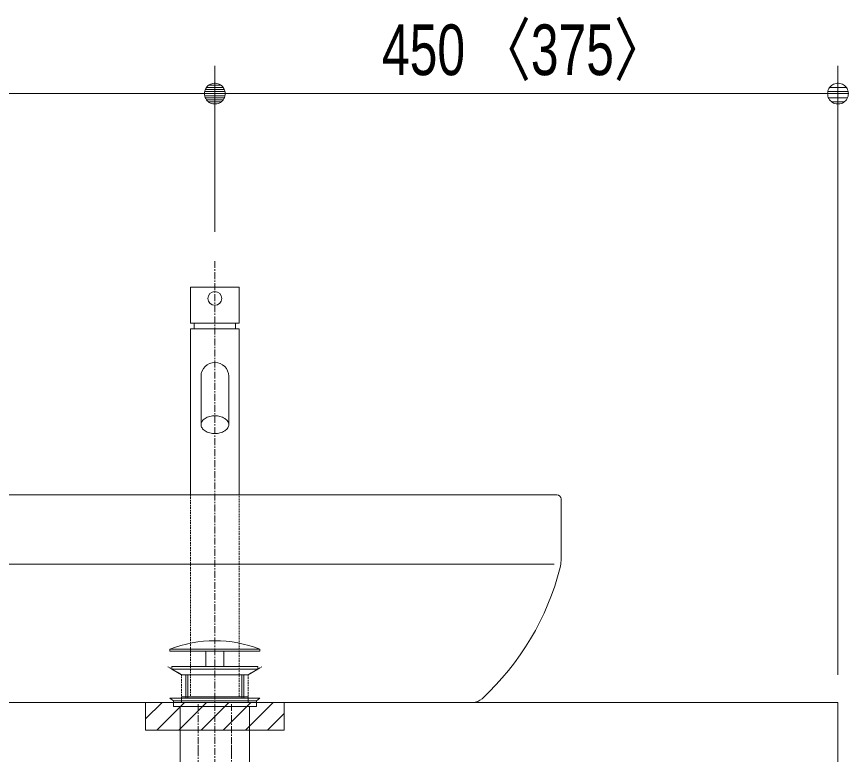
# Model space of a CAD drawing. Units: millimetres, scale not verified. Extents: x -6062 to 6062, y -3045 to 3045.
# Drawn here: x -2311 to -1710, y -1368 to -834 of the extents above; entities that cross this region are included whole.
import ezdxf
from ezdxf.enums import TextEntityAlignment as Align

# ---------------------------------------------------------------- set-up
doc = ezdxf.new("R2010")
doc.units = ezdxf.units.MM
doc.header["$LTSCALE"] = 20
doc.linetypes.add('CHAIN1', pattern=[8, 5, -1, 1, -1])
doc.linetypes.add('DASHED1', pattern=[1.8, 1.2, -0.6])
for name, color, linetype, lineweight in [('0-1_2寸法-1', 7, 'Continuous', 9), ('0-2_0', 7, 'Continuous', 9), ('0-3_5ボウル・キャビネット', 7, 'Continuous', 9), ('0-7_4給排水', 7, 'Continuous', 9)]:
    doc.layers.add(name, color=color, linetype=linetype, lineweight=lineweight)
doc.styles.add('ＭＳ Ｐゴシック', font='')
doc.styles.get('ＭＳ Ｐゴシック').set_extended_font_data('MS PGothic')

# ---------------------------------------------------------------- blocks, each defined once
blk = doc.blocks.new('_Dot')
at = {"layer": '0-2_0'}
for p, q in [((-10, 0), (-20, 0)), ((9.78, 2), (-9.78, 2)), ((7.99, 6), (-7.99, 6)), ((9.16, -3.98), (-9.16, -3.98)), ((6, -7.98), (-6, -7.98))]:
    blk.add_line(p, q, dxfattribs=at)
for points in [[(10, 0), (9.92, 1.25), (9.69, 2.49), (9.3, 3.68), (8.76, 4.82), (8.09, 5.88), (7.29, 6.85), (6.37, 7.71), (5.36, 8.44), (4.26, 9.05), (3.09, 9.51), (1.87, 9.82), (0.63, 9.98), (-0.63, 9.98), (-1.87, 9.82), (-3.09, 9.51), (-4.26, 9.05), (-5.36, 8.44), (-6.37, 7.71), (-7.29, 6.85), (-8.09, 5.88), (-8.76, 4.82), (-9.3, 3.68), (-9.69, 2.49), (-9.92, 1.25), (-10, 0), (0, 0)], [(-10, 0), (-9.92, -1.25), (-9.69, -2.49), (-9.3, -3.68), (-8.76, -4.82), (-8.09, -5.88), (-7.29, -6.85), (-6.37, -7.71), (-5.36, -8.44), (-4.26, -9.05), (-3.09, -9.51), (-1.87, -9.82), (-0.63, -9.98), (0.63, -9.98), (1.87, -9.82), (3.09, -9.51), (4.26, -9.05), (5.36, -8.44), (6.37, -7.71), (7.29, -6.85), (8.09, -5.88), (8.76, -4.82), (9.3, -3.68), (9.69, -2.49), (9.92, -1.25), (10, 0), (0, 0)]]:
    blk.add_lwpolyline(points, close=True, dxfattribs=at)
blk = doc.blocks.new('グループ-14')
at = {"layer": '0-7_4給排水'}
for p, q in [((-7900, -21120), (-7900, -21200)), ((-7300, -21120), (-7300, -21200))]:
    blk.add_line(p, q, dxfattribs=at)
for points in [[(-7950, -20600), (-7950, -21120), (-7250, -21120), (-7250, -20600)], [(-7950, -23600), (-7250, -23600), (-7250, -21200), (-7950, -21200)], [(-8080, -26520), (-8080, -26600), (-7120, -26600), (-7120, -26520)]]:
    blk.add_lwpolyline(points, close=True, dxfattribs=at)
for points in [[(-7800, -21885.7), (-7800, -22585.7), (-7799.2, -22597.3), (-7796.7, -22609.1), (-7792.3, -22621.1), (-7786, -22633), (-7777.7, -22644.8), (-7767.4, -22656.1), (-7755.3, -22666.8), (-7741.4, -22676.6), (-7726.1, -22685.5), (-7709.4, -22693.3)], [(-7709.4, -22693.3), (-7691.9, -22699.9), (-7673.6, -22705.3), (-7655, -22709.3), (-7636.4, -22712.1), (-7618, -22713.8), (-7600, -22714.3), (-7582, -22713.8), (-7563.6, -22712.1), (-7545, -22709.3), (-7526.4, -22705.3), (-7508.1, -22699.9), (-7490.6, -22693.3), (-7473.9, -22685.5), (-7458.6, -22676.6), (-7444.7, -22666.8), (-7432.6, -22656.1), (-7422.3, -22644.8), (-7414, -22633), (-7407.7, -22621.1), (-7403.3, -22609.1), (-7400.8, -22597.3), (-7400, -22585.7), (-7400, -21885.7)], [(-7400, -22585.7), (-7400.8, -22574.2), (-7403.3, -22562.3), (-7407.7, -22550.3), (-7414, -22538.4), (-7422.3, -22526.7), (-7432.6, -22515.4), (-7444.7, -22504.7), (-7458.6, -22494.8), (-7473.9, -22485.9), (-7490.6, -22478.1), (-7508.1, -22471.5), (-7526.4, -22466.2), (-7545, -22462.1), (-7563.6, -22459.3), (-7582, -22457.7), (-7600, -22457.2), (-7618, -22457.7), (-7636.4, -22459.3), (-7655, -22462.1), (-7673.6, -22466.2), (-7691.9, -22471.5), (-7709.4, -22478.1), (-7726.1, -22485.9), (-7741.4, -22494.8), (-7755.3, -22504.7), (-7767.4, -22515.4), (-7777.7, -22526.7), (-7786, -22538.4), (-7792.3, -22550.3), (-7796.7, -22562.3), (-7799.2, -22574.2), (-7800, -22585.7)]]:
    blk.add_lwpolyline(points, dxfattribs=at)
at = {"layer": '0-7_4給排水', "linetype": 'DASHED1'}
blk.add_lwpolyline([(-7950, -26520), (-7250, -26520), (-7250, -23600), (-7950, -23600)], close=True, dxfattribs=at)
at = {"layer": '0-7_4給排水', "linetype": 'CHAIN1'}
for points in [[(-7840, -27316.7), (-7840, -27204.1), (-7840, -26600)], [(-7360, -27316.7), (-7360, -27204.1), (-7360, -26600)]]:
    blk.add_lwpolyline(points, dxfattribs=at)
at = {"layer": '0-7_4給排水'}
blk.add_circle((-7600, -20760), 100, dxfattribs=at)
for start, end in [(90, 180), (0, 90)]:
    blk.add_arc((-7600, -21885.7), 200, start, end, dxfattribs=at)
at = {"layer": '0-7_4給排水', "linetype": 'CHAIN1'}
for centre, start, end in [((-12564.5, -27316.7), 334.0624, 0), ((-2635.5, -27316.7), 180, 205.9376)]:
    blk.add_arc(centre, 4724.5, start, end, dxfattribs=at)
blk = doc.blocks.new('グループ-24')
at = {"layer": '0-3_5ボウル・キャビネット'}
for p, q in [((-12600, -23660), (-12600, -24551.2)), ((-2660, -23600), (-12540, -23600)), ((-2600, -24551.2), (-2600, -23660)), ((-12500, -24600), (-2700, -24600)), ((-11322.9, -26600), (-3877.1, -26600))]:
    blk.add_line(p, q, dxfattribs=at)
at = {"layer": '0-3_5ボウル・キャビネット', "linetype": 'DASHED1'}
blk.add_lwpolyline([(-6920, -26084.5), (-7120, -26200), (-7120, -26540), (-8080, -26540), (-8080, -26200), (-8280, -26084.5)], dxfattribs=at)
at = {"layer": '0-3_5ボウル・キャビネット'}
for centre, radius, start, end in [((-12540, -23660), 60, 90, 180), ((-2660, -23660), 60, 0, 90), ((-12200, -24551.2), 400, 180, 194.2917), ((-3000, -24551.2), 400, 345.7083, 0), ((-8814.8, -23688.9), 3893.3, 194.2917, 227.22797), ((-6385.2, -23688.9), 3893.3, 312.77203, 345.7083), ((-11322.9, -26400), 200, 227.22797, 270), ((-3877.1, -26400), 200, 270, 312.77203)]:
    blk.add_arc(centre, radius, start, end, dxfattribs=at)
blk = doc.blocks.new('グループ-27')
at = {"layer": '0-7_4給排水', "linetype": 'CHAIN1'}
blk.add_line((-7600, -20220), (-7600, -41300), dxfattribs=at)
at = {"layer": '0-7_4給排水'}
for p, q in [((-8020, -26200), (-8020, -26540)), ((-7990, -26200), (-7990, -26540)), ((-7210, -26200), (-7210, -26540)), ((-7180, -26200), (-7180, -26540))]:
    blk.add_line(p, q, dxfattribs=at)
for points in [[(-8250, -25830), (-6950, -25830), (-6950, -25860), (-8250, -25860)], [(-7730, -25860), (-7470, -25860), (-7470, -26080), (-7730, -26080)], [(-8220, -26080), (-6980, -26080), (-6980, -26120), (-8220, -26120)], [(-8081.3, -26200), (-8220, -26120), (-6980, -26120), (-7120.2, -26200)], [(-8200, -26580), (-8250, -26540), (-6950, -26540), (-7000, -26580)], [(-8200, -26580), (-7000, -26580), (-7000, -26660), (-8200, -26660)], [(-8100, -26660), (-7100, -26660), (-7100, -27740), (-8100, -27740)]]:
    blk.add_lwpolyline(points, close=True, dxfattribs=at)
blk.add_arc((-7600, -27530.4), 1820.4, 69.08018, 110.91982, dxfattribs=at)
blk = doc.blocks.new('グループ-34')
at = {"layer": '0-3_5ボウル・キャビネット'}
blk.add_lwpolyline([(-16600, -26600), (1400, -26600), (1400, -27600), (-16600, -27600)], close=True, dxfattribs=at)
blk = doc.blocks.new('グループ-40')
at = {"layer": '0-3_5ボウル・キャビネット'}
blk.add_blockref('グループ-34', (0, 0), dxfattribs=at)
blk = doc.blocks.new('グループ-41')
at = {"layer": '0-3_5ボウル・キャビネット'}
blk.add_blockref('グループ-40', (0, 0), dxfattribs=at)

msp = doc.modelspace()

# ---------------------------------------------------------------- linework, layer by layer
at = {"layer": '0-1_2寸法-1'}
for p, q in [((-2167.5, -990), (-2167.5, -870)), ((-2167.5, -990), (-2167.5, -870)), ((-1717.5, -1310), (-1717.5, -870)), ((-2602.49, -890), (-2182.51, -890)), ((-1732.51, -890), (-2152.49, -890))]:
    msp.add_line(p, q, dxfattribs=at)
at = {"layer": '0-3_5ボウル・キャビネット'}
for p, q in [((-2217.5, -1342), (-2205.5, -1330)), ((-2209.5, -1350), (-2189.5, -1330)), ((-2193.5, -1350), (-2173.5, -1330)), ((-2177.5, -1350), (-2157.5, -1330)), ((-2161.5, -1350), (-2141.5, -1330)), ((-2145.5, -1350), (-2125.5, -1330)), ((-2129.5, -1350), (-2117.5, -1338))]:
    msp.add_line(p, q, dxfattribs=at)
msp.add_lwpolyline([(-2217.5, -1350), (-2217.5, -1330), (-2117.5, -1330), (-2117.5, -1350)], close=True, dxfattribs=at)
at = {"layer": '0-3_5ボウル・キャビネット', "linetype": 'DASHED1'}
msp.add_lwpolyline([(-2217.5, -1350), (-2217.5, -1330), (-2117.5, -1330), (-2117.5, -1350)], close=True, dxfattribs=at)

# ---------------------------------------------------------------- block references
at = {"layer": '0-1_2寸法-1', "xscale": 0.7503418, "yscale": 0.7503418}
for p in [(-2167.5, -890), (-1717.5, -890)]:
    msp.add_blockref('_Dot', p, dxfattribs=at)
at = {"layer": '0-1_2寸法-1', "xscale": 0.7503418, "yscale": 0.7503418, "rotation": 180}
msp.add_blockref('_Dot', (-2167.5, -890), dxfattribs=at)
at = {"layer": '0-3_5ボウル・キャビネット', "xscale": 0.05, "yscale": 0.05}
for name in ['グループ-24', 'グループ-41']:
    msp.add_blockref(name, (-1787.5, 0), dxfattribs=at)
at = {"layer": '0-7_4給排水', "xscale": 0.05, "yscale": 0.05}
for name in ['グループ-27', 'グループ-14']:
    msp.add_blockref(name, (-1787.5, 0), dxfattribs=at)

# ---------------------------------------------------------------- texts
at = {"layer": '0-1_2寸法-1', "style": 'ＭＳ Ｐゴシック', "width": 0.75}
msp.add_text('450 〈375〉', height=36.66, dxfattribs=at).set_placement((-2046.82, -887.65), align=Align.BOTTOM_LEFT)

doc.saveas('drawing.dxf')
